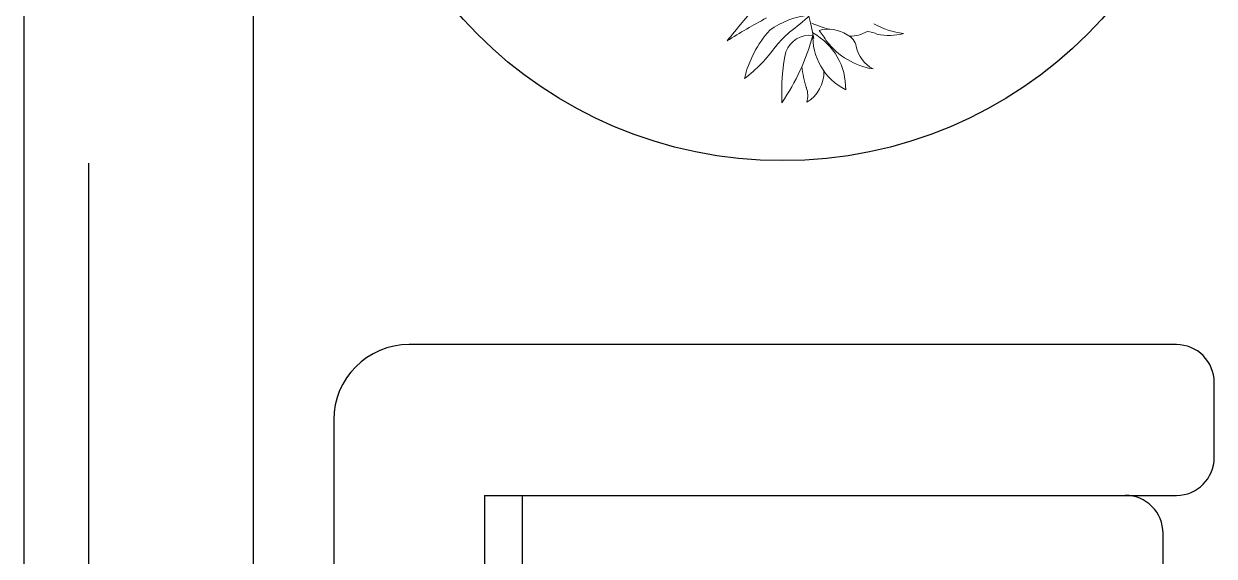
# Model space of a CAD drawing. Header units: inches. Extents: x 482566 to 494966, y -26460 to -22226.
# Drawn here: x 487793.45 to 487840.2, y -23983.69 to -23962.78 of the extents above; entities that cross this region are included whole.
import ezdxf

# ---------------------------------------------------------------- set-up
doc = ezdxf.new("R2010")
doc.units = ezdxf.units.IN
doc.header["$LTSCALE"] = 15
doc.header["$MEASUREMENT"] = 0
doc.linetypes.add('TRATTEGGIATA2', pattern=[9.525, 6.35, -3.175])
for name, color, linetype in [('furniture', 4, 'Continuous'), ('I-WALL-IN', 3, 'Continuous'), ('SUI GAS LINE', 30, 'TRATTEGGIATA2')]:
    doc.layers.add(name, color=color, linetype=linetype)
doc.layers.add('PLANTS', color=84, linetype='Continuous', lineweight=13)

# ---------------------------------------------------------------- blocks, each defined once
blk = doc.blocks.new('CH_13')
for p, q in [((275, 0), (-275, 0)), ((-325, -558.94), (-325, -50)), ((325, -558.94), (325, -50)), ((-225, -100), (-225, -558.94)), ((225, -100), (-225, -100)), ((225, -100), (225, -558.94)), ((225, -125), (-225, -125)), ((-200, -550), (200, -550)), ((-250, -583.94), (-300, -583.94)), ((250, -583.94), (300, -583.94))]:
    blk.add_line(p, q)
for centre, radius, start, end in [((-275, -50), 50, 90, 180), ((275, -50), 50, 0, 90), ((-200, -525), 25, 180, 270), ((200, -525), 25, 270, 0), ((-300, -558.94), 25, 180, 270), ((-250, -558.94), 25, 270, 0), ((250, -558.94), 25, 180, 270), ((300, -558.94), 25, 270, 0)]:
    blk.add_arc(centre, radius, start, end)
blk = doc.blocks.new('A$C137A2C16')
at = {"layer": 'PLANTS'}
for centre, radius, start, end in [((21.91, 79.03), 8.92, 152.6654, 177.4676), ((27.4, 82.04), 13.46, 175.3628, 195.0787), ((18.87, 79.27), 11, 176.4846, 218.6893), ((12.5, 81.13), 4.75, 194.3891, 246.0217), ((9.91, 78.49), 3.23, 348.5015, 16.863), ((16.52, 74.53), 4.78, 136.044, 168.8667), ((12.5, 78.74), 8.74, 193.3815, 260.5617), ((2.09, 67.59), 9.32, 15.7234, 78.2198), ((9.54, 74.55), 2.46, 12.5715, 65.3473), ((7.13, 73.33), 5.12, 331.8264, 20.0472), ((4.63, 68), 5.13, 75.0493, 136.4123), ((-1.5, 60.23), 16.94, 39.1099, 45.9075), ((40.03, 74), 27.96, 183.6478, 189.0363), ((1.2, 68.4), 3.14, 55.3823, 95.2586), ((12.51, 87.5), 19.06, 240.0159, 249.6063), ((-240.47, -447.37), 575.34, 60.39004, 64.15787), ((12.08, 36.36), 33.85, 92.3086, 110.9043), ((6.94, 70.61), 3.8, 277.7574, 353.5067), ((2.63, 72.51), 11.4, 310.3938, 342.4012), ((37.05, 34.52), 41.82, 124.2828, 129.6304), ((8.49, 98.66), 31.84, 254.5383, 268.1338), ((-0.03, 81.08), 17.73, 296.7414, 305.9536), ((17.31, 43.11), 24.03, 112.9437, 128.9037), ((2.35, 77.34), 15.53, 269.5162, 299.5701), ((-53.28, 119.36), 86.03, 314.5333, 319.0214), ((-38.11, 153.94), 106, 295.2164, 298.9922)]:
    blk.add_arc(centre, radius, start, end, dxfattribs=at)

msp = doc.modelspace()

# ---------------------------------------------------------------- linework, layer by layer
at = {"layer": 'furniture'}
msp.add_circle((487823.245, -23951.208), 16.945, dxfattribs=at)
at = {"layer": 'I-WALL-IN'}
for p, q in [((487793.454, -23919.783, 6.93), (487793.454, -24038.34, 6.93)), ((487802.454, -23928.783, 6.93), (487802.454, -24038.34, 6.93))]:
    msp.add_line(p, q, dxfattribs=at)
at = {"layer": 'SUI GAS LINE'}
msp.add_line((487796, -23682.5), (487796, -25231.5), dxfattribs=at)

# ---------------------------------------------------------------- block references
at = {"layer": 'furniture', "extrusion": (0, 0, -1), "xscale": -0.05920616447475435, "yscale": 0.05920616447475435, "zscale": -0.05920616447475435, "rotation": 270}
msp.add_blockref('CH_13', (-487805.624, -23994.619), dxfattribs=at)
at = {"layer": 'PLANTS', "xscale": -0.266257615534413, "yscale": 0.2662576154863927, "zscale": 0.2662576154888036, "rotation": 256.9354429759433}
msp.add_blockref('A$C137A2C16', (487805.59, -23961.788, 6.93), dxfattribs=at)

doc.saveas('drawing.dxf')
